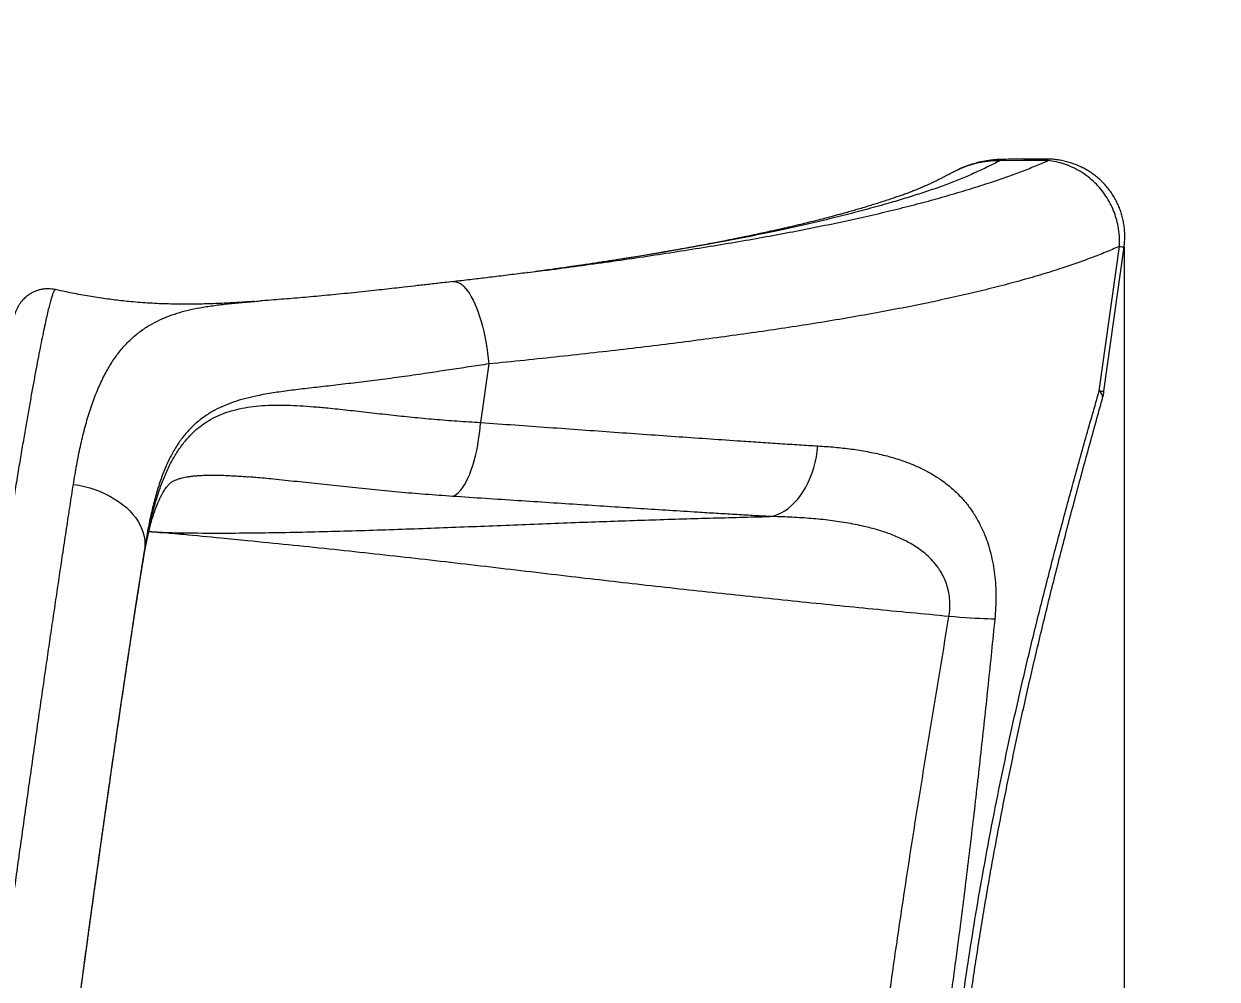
# Model space of a CAD drawing. Header units: millimetres. Extents: x -8092 to 6423, y -6886 to 5604.
# Drawn here: x 1589 to 2651, y -3013 to -2163 of the extents above; entities that cross this region are included whole.
import ezdxf

# ---------------------------------------------------------------- set-up
doc = ezdxf.new("R2010")
doc.units = ezdxf.units.MM
for name, color, linetype in [('DIKOM_ОБЪЕКТ', 7, 'Continuous'), ('DIKOM_РАЗМЕР_ЗОНА', 7, 'Continuous'), ('DIKOM_РАЗМЕР_ОБЪЕКТА', 7, 'Continuous')]:
    doc.layers.add(name, color=color, linetype=linetype)
doc.styles.add('style1', font='arial.ttf', dxfattribs={"width": 0.8})
doc.dimstyles.new('1-50', dxfattribs={"dimtxt": 300, "dimasz": 200, "dimexe": 100, "dimexo": 0, "dimgap": 100, "dimtad": 1, "dimtxsty": 'style1', "dimcen": 200, "dimclrd": 7, "dimclre": 7, "dimclrt": 7, "dimadec": 1, "dimazin": 2, "dimtfac": 1, "dimtmove": 0, "dimatfit": 2, "dimfxl": 0, "dimlwd": 25, "dimlwe": 18, "dimarcsym": 0})

# ---------------------------------------------------------------- blocks, each defined once
blk = doc.blocks.new('*D9')
at = {"layer": 'Defpoints', "color": 0, "transparency": 16777216}
for p in [(-8092.1, -86.3), (4664.8, -1471.8), (4664.8, -6785.9)]:
    blk.add_point(p, dxfattribs=at)
at = {"layer": 'DIKOM_РАЗМЕР_ЗОНА', "color": 7, "lineweight": 18, "transparency": 16777216}
for p, q in [((-8092.1, -86.3), (-8092.1, -6885.9)), ((4664.8, -1471.8), (4664.8, -6885.9))]:
    blk.add_line(p, q, dxfattribs=at)
at = {"layer": 'DIKOM_РАЗМЕР_ЗОНА', "color": 7, "lineweight": 25, "transparency": 16777216}
blk.add_line((-7892.1, -6785.9), (4464.8, -6785.9), dxfattribs=at)
at = {"layer": 'DIKOM_РАЗМЕР_ЗОНА', "color": 7, "transparency": 16777216}
for points in [[(-7892.1, -6752.6), (-7892.1, -6819.3), (-8092.1, -6785.9)], [(4464.8, -6752.6), (4464.8, -6819.3), (4664.8, -6785.9)]]:
    blk.add_solid(points, dxfattribs=at)
at = {"layer": 'DIKOM_РАЗМЕР_ЗОНА', "color": 7, "transparency": 16777216, "insert": (-2159.8, -6532.7), "char_height": 300, "attachment_point": 5, "style": 'style1'}
blk.add_mtext('12760', dxfattribs=at)
blk = doc.blocks.new('*D10')
at = {"layer": 'Defpoints', "color": 0, "transparency": 16777216}
for p in [(-65.2, 5603.5), (2870.7, -5504.9), (6323.4, -5504.9)]:
    blk.add_point(p, dxfattribs=at)
at = {"layer": 'DIKOM_РАЗМЕР_ЗОНА', "color": 7, "lineweight": 18, "transparency": 16777216}
for p, q in [((-65.2, 5603.5), (6423.4, 5603.5)), ((2870.7, -5504.9), (6423.4, -5504.9))]:
    blk.add_line(p, q, dxfattribs=at)
at = {"layer": 'DIKOM_РАЗМЕР_ЗОНА', "color": 7, "lineweight": 25, "transparency": 16777216}
blk.add_line((6323.4, 5403.5), (6323.4, -5304.9), dxfattribs=at)
at = {"layer": 'DIKOM_РАЗМЕР_ЗОНА', "color": 7, "transparency": 16777216}
for points in [[(6290.1, 5403.5), (6356.7, 5403.5), (6323.4, 5603.5)], [(6290.1, -5304.9), (6356.7, -5304.9), (6323.4, -5504.9)]]:
    blk.add_solid(points, dxfattribs=at)
at = {"layer": 'DIKOM_РАЗМЕР_ЗОНА', "color": 7, "transparency": 16777216, "insert": (6070.2, 308.8), "char_height": 300, "attachment_point": 5, "rotation": 90, "style": 'style1'}
blk.add_mtext('11100', dxfattribs=at)
blk = doc.blocks.new('*D11')
at = {"layer": 'Defpoints', "color": 0, "transparency": 16777216}
for p in [(-6092.1, -310.8), (2568.3, -2361.5), (2568.3, -4925.8)]:
    blk.add_point(p, dxfattribs=at)
at = {"layer": 'DIKOM_РАЗМЕР_ОБЪЕКТА', "color": 7, "lineweight": 18, "transparency": 16777216}
for p, q in [((-6092.1, -310.8), (-6092.1, -5025.8)), ((2568.3, -2361.5), (2568.3, -5025.8))]:
    blk.add_line(p, q, dxfattribs=at)
at = {"layer": 'DIKOM_РАЗМЕР_ОБЪЕКТА', "color": 7, "lineweight": 25, "transparency": 16777216}
blk.add_line((-5892.1, -4925.8), (2368.3, -4925.8), dxfattribs=at)
at = {"layer": 'DIKOM_РАЗМЕР_ОБЪЕКТА', "color": 7, "transparency": 16777216}
for points in [[(-5892.1, -4892.4), (-5892.1, -4959.1), (-6092.1, -4925.8)], [(2368.3, -4892.4), (2368.3, -4959.1), (2568.3, -4925.8)]]:
    blk.add_solid(points, dxfattribs=at)
at = {"layer": 'DIKOM_РАЗМЕР_ОБЪЕКТА', "color": 7, "transparency": 16777216, "insert": (-2605.9, -4672.6), "char_height": 300, "attachment_point": 5, "style": 'style1'}
blk.add_mtext('8660', dxfattribs=at)
blk = doc.blocks.new('*D12')
at = {"layer": 'Defpoints', "color": 0, "transparency": 16777216}
for p in [(529.6, 4103.5), (2292.6, -3779.7), (5226, -3779.7)]:
    blk.add_point(p, dxfattribs=at)
at = {"layer": 'DIKOM_РАЗМЕР_ОБЪЕКТА', "color": 7, "lineweight": 18, "transparency": 16777216}
for p, q in [((529.6, 4103.5), (5326, 4103.5)), ((2292.6, -3779.7), (5326, -3779.7))]:
    blk.add_line(p, q, dxfattribs=at)
at = {"layer": 'DIKOM_РАЗМЕР_ОБЪЕКТА', "color": 7, "lineweight": 25, "transparency": 16777216}
blk.add_line((5226, 3903.5), (5226, -3579.7), dxfattribs=at)
at = {"layer": 'DIKOM_РАЗМЕР_ОБЪЕКТА', "color": 7, "transparency": 16777216}
for points in [[(5192.7, 3903.5), (5259.4, 3903.5), (5226, 4103.5)], [(5192.7, -3579.7), (5259.4, -3579.7), (5226, -3779.7)]]:
    blk.add_solid(points, dxfattribs=at)
at = {"layer": 'DIKOM_РАЗМЕР_ОБЪЕКТА', "color": 7, "transparency": 16777216, "insert": (4972.8, 245.4), "char_height": 300, "attachment_point": 5, "rotation": 90, "style": 'style1'}
blk.add_mtext('7880', dxfattribs=at)

msp = doc.modelspace()

# ---------------------------------------------------------------- linework, layer by layer
at = {"layer": 'DIKOM_ОБЪЕКТ', "color": 7, "linetype": 'Continuous', "lineweight": 15}
for p, q in [((2420.674, -2292.73), (2417.527, -2294.287)), ((2457.755, -2284.865), (2457.796, -2284.863)), ((2417.921, -2294.163), (2417.559, -2294.351)), ((2546.218, -2489.447), (2564.078, -2361.064)), ((2550.413, -2489.924), (2568.274, -2361.54)), ((2037.779, -2384.332), (2053.612, -2382.284)), ((1617.466, -2399.591), (1617.459, -2399.588)), ((2003.079, -2465.596), (1995.827, -2517.729)), ((1791.078, -2566.318), (1789.088, -2566.154)), ((1696.951, -2629.547), (1695.049, -2643.217)), ((1694.874, -2644.507), (1695.049, -2643.217))]:
    msp.add_line(p, q, dxfattribs=at)
at = {"layer": 'DIKOM_ОБЪЕКТ', "color": 7, "linetype": 'Continuous', "lineweight": 15, "flags": 128}
for points in [[(2500.495, -2284.709), (2479.155, -2284.447), (2457.796, -2284.863), (2457.796, -2284.863)], [(1971.549, -2392.44), (1972.267, -2392.393), (1973.92, -2392.538), (1975.602, -2393.03), (1977.304, -2393.869), (1979.017, -2395.049), (1980.733, -2396.564), (1982.443, -2398.408), (1984.139, -2400.57), (1985.812, -2403.04), (1987.454, -2405.805), (1989.057, -2408.852), (1990.612, -2412.165), (1992.111, -2415.728), (1993.548, -2419.524), (1994.915, -2423.531), (1996.205, -2427.732), (1997.412, -2432.104), (1998.53, -2436.626), (1999.552, -2441.275), (2000.475, -2446.029), (2001.293, -2450.861), (2002.001, -2455.75), (2002.598, -2460.67), (2003.079, -2465.596)], [(2549.032, -2496.541), (2549.085, -2496.333), (2549.185, -2495.107), (2548.946, -2493.796), (2548.369, -2492.409), (2547.457, -2490.956), (2546.218, -2489.447)], [(1970.926, -2583.497), (1972.705, -2582.711), (1974.482, -2581.551), (1976.247, -2580.024), (1977.991, -2578.137), (1979.704, -2575.902), (1981.378, -2573.33), (1983.001, -2570.435), (1984.567, -2567.233), (1986.066, -2563.742), (1987.49, -2559.98), (1988.832, -2555.969), (1990.084, -2551.729), (1991.239, -2547.284), (1992.291, -2542.659), (1993.234, -2537.878), (1994.063, -2532.967), (1994.774, -2527.954), (1995.363, -2522.865), (1995.827, -2517.729)], [(2253.46, -2601.423), (2256.743, -2600.67), (2259.992, -2599.566), (2263.193, -2598.114), (2266.326, -2596.323), (2269.378, -2594.202), (2272.331, -2591.762), (2275.171, -2589.015), (2277.884, -2585.975), (2280.455, -2582.658), (2282.871, -2579.081), (2285.12, -2575.262), (2287.19, -2571.221), (2289.071, -2566.979), (2290.753, -2562.557), (2292.227, -2557.978), (2293.487, -2553.266), (2294.524, -2548.444), (2295.335, -2543.537), (2295.914, -2538.571)], [(1633.498, -2572.84), (1638.407, -2573.665), (1643.261, -2574.723), (1648.037, -2576.01), (1652.709, -2577.519), (1657.254, -2579.243), (1661.65, -2581.172), (1665.874, -2583.296), (1669.904, -2585.606), (1673.721, -2588.089), (1677.304, -2590.733), (1680.636, -2593.525), (1683.701, -2596.45), (1686.481, -2599.493), (1688.964, -2602.64), (1691.137, -2605.874), (1692.989, -2609.179), (1694.511, -2612.538), (1695.694, -2615.934), (1696.533, -2619.35), (1697.023, -2622.769), (1697.163, -2626.174), (1696.951, -2629.547)], [(2453.271, -2692.756), (2450.333, -2692.714), (2447.087, -2692.625), (2443.551, -2692.492), (2439.745, -2692.313), (2435.689, -2692.091), (2431.406, -2691.826), (2426.92, -2691.52), (2422.256, -2691.175), (2417.438, -2690.792), (2412.495, -2690.374)]]:
    msp.add_lwpolyline(points, dxfattribs=at)
at = {"layer": 'DIKOM_ОБЪЕКТ', "color": 7, "linetype": 'Continuous', "lineweight": 15}
for centre, radius, start, end in [((2455.773, -2366.714), 81.832, 88.642935, 117.552167), ((2503.271, -2284.582), 2.778, 153.580521, 182.602749), ((2574.031, -2292.111), 69.668, 261.786239, 265.259739), ((2554.963, -2431.163), 58.936, 261.466658, 265.572893), ((2500.89, -2483.034), 50, 344.344154, 352.080054)]:
    msp.add_arc(centre, radius, start, end, dxfattribs=at)
for points, knots in [([(2053.612, -2382.284), (2054.206, -2382.207), (2064.099, -2380.928), (2082.913, -2378.372), (2110.242, -2374.585), (2137.297, -2370.68), (2164.101, -2366.65), (2190.349, -2362.522), (2216.002, -2358.292), (2240.823, -2353.983), (2264.808, -2349.594), (2287.961, -2345.127), (2310.455, -2340.54), (2332.253, -2335.834), (2353.541, -2330.959), (2374.23, -2325.903), (2394.274, -2320.658), (2413.512, -2315.271), (2431.955, -2309.743), (2448.483, -2304.436), (2463.277, -2299.384), (2476.391, -2294.608), (2488.901, -2289.73), (2496.63, -2286.383), (2500.495, -2284.709)], [0, 0, 0, 0, 0.00308084, 0.05133736, 0.09955471, 0.149172, 0.19883281, 0.24850842, 0.29817022, 0.34778809, 0.39621083, 0.44467268, 0.49314844, 0.54161154, 0.59003506, 0.63983269, 0.68966887, 0.73952574, 0.78937655, 0.83918671, 0.8793219, 0.91945564, 0.95972806, 1, 1, 1, 1]), ([(2457.711, -2284.905), (2454.281, -2286.608), (2447.427, -2290.011), (2436.745, -2295.042), (2425.562, -2299.974), (2413.707, -2304.773), (2400.972, -2309.392), (2387.502, -2313.858), (2373.589, -2318.241), (2357.97, -2322.896), (2340.519, -2327.797), (2321.085, -2332.91), (2300.967, -2337.874), (2280.178, -2342.687), (2257.922, -2347.537), (2234.15, -2352.418), (2208.815, -2357.317), (2182.818, -2362.06), (2156.208, -2366.653), (2129.004, -2371.095), (2102.55, -2375.228), (2084.907, -2377.839), (2076.732, -2379.049)], [0, 0, 0, 0, 0.04245351, 0.08484058, 0.12714277, 0.16936851, 0.21156078, 0.25375055, 0.29591303, 0.33803533, 0.39091555, 0.44369864, 0.49636888, 0.54891698, 0.60135777, 0.65978499, 0.71810787, 0.77630886, 0.83436806, 0.89227862, 0.9500846, 1, 1, 1, 1]), ([(2457.741, -2283.664), (2457.707, -2283.665), (2455.865, -2283.721), (2452.246, -2284.026), (2446.946, -2284.66), (2441.787, -2285.577), (2436.783, -2286.743), (2431.768, -2288.2), (2426.843, -2289.985), (2423.307, -2291.419), (2421.531, -2292.305), (2421.303, -2292.419)], [0, 0, 0, 0, 0.00267526, 0.14660765, 0.28851502, 0.4271487, 0.56313463, 0.69696357, 0.84216888, 0.97969059, 1, 1, 1, 1]), ([(2457.755, -2284.865), (2457.749, -2284.875), (2457.742, -2284.889), (2457.717, -2284.902), (2457.711, -2284.905)], [0, 0, 0, 0, 0.778398325, 1, 1, 1, 1]), ([(2457.958, -2283.785), (2457.938, -2283.741), (2457.884, -2283.621), (2457.819, -2284.052), (2457.776, -2284.594), (2457.755, -2284.865)], [0, 0, 0, 0, 0.22474884, 0.61237011, 1, 1, 1, 1]), ([(2500.78, -2283.406), (2497.424, -2283.342), (2489.436, -2283.192), (2476.366, -2283.289), (2465.447, -2283.481), (2459.164, -2283.695), (2457.957, -2283.736)], [0, 0, 0, 0, 0.23509411, 0.55960482, 0.91541181, 1, 1, 1, 1]), ([(2564.078, -2361.064), (2564.164, -2358.043), (2564.337, -2352.001), (2563.231, -2343.6), (2561.412, -2336.021), (2559.073, -2329.284), (2556.02, -2322.623), (2552.196, -2316.147), (2547.616, -2309.96), (2542.317, -2304.173), (2536.299, -2298.925), (2529.629, -2294.317), (2522.618, -2290.558), (2515.368, -2287.716), (2507.999, -2285.671), (2502.994, -2285.029), (2500.495, -2284.709)], [0, 0, 0, 0, 0.082477112, 0.164950404, 0.228980574, 0.293179736, 0.357207836, 0.426417344, 0.495843282, 0.565053417, 0.638882747, 0.712971334, 0.786803763, 0.857793246, 0.929007944, 1, 1, 1, 1]), ([(2568.266, -2361.543), (2568.277, -2361.48), (2568.555, -2359.871), (2568.807, -2356.667), (2568.995, -2351.945), (2568.822, -2347.197), (2568.333, -2342.478), (2567.521, -2337.855), (2566.407, -2333.338), (2564.993, -2328.912), (2563.265, -2324.56), (2561.244, -2320.344), (2558.962, -2316.323), (2556.437, -2312.501), (2553.66, -2308.852), (2550.614, -2305.363), (2547.323, -2302.074), (2543.842, -2299.042), (2540.195, -2296.272), (2536.384, -2293.753), (2532.377, -2291.467), (2528.183, -2289.43), (2523.863, -2287.676), (2519.452, -2286.218), (2514.97, -2285.054), (2510.39, -2284.167), (2505.714, -2283.606), (2502.495, -2283.342), (2500.844, -2283.352), (2500.778, -2283.352)], [0, 0, 0, 0, 0.00165724, 0.04195189, 0.08237638, 0.12305775, 0.1638923, 0.20416623, 0.24355339, 0.28333496, 0.32344394, 0.36377984, 0.40333307, 0.44214667, 0.48139782, 0.52104697, 0.56104885, 0.60084298, 0.63956039, 0.67862567, 0.71811634, 0.75802702, 0.7983144, 0.83781608, 0.8772972, 0.91721489, 0.95755969, 0.9983093, 1, 1, 1, 1]), ([(2417.88, -2294.083), (2417.213, -2294.435), (2415.549, -2295.312), (2413.057, -2296.614), (2410.55, -2297.912), (2408.512, -2298.957), (2406.869, -2299.793), (2405.46, -2300.504), (2404.066, -2301.201), (2402.246, -2302.104), (2399.998, -2303.204), (2397.496, -2304.402), (2395.38, -2305.394), (2393.722, -2306.158), (2392.296, -2306.805), (2390.717, -2307.513), (2388.912, -2308.306), (2386.929, -2309.159), (2384.832, -2310.039), (2382.156, -2311.134), (2378.963, -2312.394), (2375.059, -2313.858), (2371.126, -2315.275), (2367.215, -2316.642), (2363.211, -2318.011), (2358.788, -2319.493), (2353.935, -2321.082), (2349.016, -2322.654), (2344.202, -2324.158), (2339.364, -2325.639), (2334.404, -2327.124), (2329.42, -2328.584), (2324.407, -2330.023), (2318.477, -2331.69), (2311.595, -2333.574), (2303.832, -2335.637), (2295.782, -2337.714), (2288.766, -2339.47), (2282.91, -2340.9), (2278.517, -2341.957), (2274.146, -2342.993), (2269.935, -2343.976), (2266.063, -2344.867), (2262.706, -2345.631), (2259.872, -2346.27), (2257.327, -2346.839), (2254.707, -2347.42), (2251.688, -2348.085), (2248.181, -2348.848), (2244.234, -2349.699), (2239.888, -2350.623), (2235.291, -2351.589), (2231.145, -2352.449), (2227.81, -2353.133), (2225.461, -2353.611), (2223.48, -2354.012), (2221.57, -2354.397), (2218.635, -2354.985), (2214.398, -2355.827), (2208.657, -2356.951), (2202.059, -2358.222), (2195.971, -2359.375), (2190.715, -2360.355), (2186.88, -2361.063), (2183.669, -2361.651), (2181.251, -2362.091), (2179.184, -2362.464), (2177.052, -2362.848), (2174.534, -2363.299), (2171.623, -2363.817), (2168.315, -2364.402), (2164.606, -2365.051), (2160.087, -2365.837), (2154.668, -2366.767), (2148.26, -2367.854), (2141.194, -2369.034), (2133.687, -2370.27), (2124.957, -2371.683), (2115.489, -2373.188), (2105.539, -2374.737), (2096.425, -2376.129), (2088.167, -2377.371), (2080.768, -2378.468), (2076.166, -2379.143), (2074.002, -2379.46)], [0, 0, 0, 0, 0.00911899, 0.02275424, 0.03414904, 0.04354492, 0.05094234, 0.05720676, 0.06400434, 0.07137875, 0.08413836, 0.09741965, 0.10845846, 0.11526096, 0.12197681, 0.12984563, 0.13887176, 0.14874066, 0.15884035, 0.16915848, 0.18676597, 0.20345237, 0.22014271, 0.23435129, 0.24820829, 0.26383853, 0.28153987, 0.29898359, 0.31431289, 0.32994568, 0.3469266, 0.36281667, 0.37784458, 0.39430967, 0.41802721, 0.44072388, 0.46373393, 0.48858545, 0.50099565, 0.51325221, 0.52535521, 0.53721811, 0.54781965, 0.55686246, 0.56434473, 0.57058477, 0.57718682, 0.58516661, 0.59446347, 0.60474792, 0.6159716, 0.62813668, 0.64008289, 0.64759493, 0.6534222, 0.6578251, 0.66250221, 0.66776099, 0.67978645, 0.69404002, 0.71018316, 0.72809788, 0.73818944, 0.74800222, 0.75555106, 0.76106322, 0.76518687, 0.7701614, 0.77601541, 0.78274881, 0.79036207, 0.79885418, 0.8082253, 0.82125208, 0.83566498, 0.85146392, 0.86859494, 0.88556186, 0.90924794, 0.93107652, 0.95105874, 0.9692025, 0.98551403, 1, 1, 1, 1]), ([(2564.078, -2361.064), (2560.063, -2362.792), (2552.034, -2366.248), (2539.071, -2371.298), (2525.44, -2376.244), (2510.286, -2381.345), (2493.502, -2386.565), (2474.953, -2391.881), (2455.505, -2397.038), (2435.19, -2402.042), (2413.825, -2406.946), (2391.391, -2411.749), (2367.882, -2416.448), (2343.542, -2421.004), (2318.415, -2425.416), (2292.778, -2429.65), (2266.673, -2433.711), (2240.146, -2437.611), (2212.977, -2441.397), (2185.21, -2445.075), (2156.602, -2448.686), (2127.151, -2452.243), (2096.871, -2455.746), (2066.07, -2459.147), (2034.838, -2462.448), (2013.662, -2464.547), (2003.079, -2465.596)], [0, 0, 0, 0, 0.036007015, 0.072014178, 0.108137206, 0.14426048, 0.186421687, 0.228617698, 0.270825533, 0.313021576, 0.355182716, 0.398567751, 0.441991043, 0.485427159, 0.528850516, 0.5722354, 0.614372273, 0.656544199, 0.698728063, 0.740900003, 0.78303669, 0.826403889, 0.869809461, 0.913227911, 0.956633188, 1, 1, 1, 1]), ([(2037.912, -2384.328), (2037.571, -2384.372), (2032.157, -2385.076), (2021.547, -2386.41), (2006.625, -2388.267), (1991.825, -2390.042), (1980.3, -2391.398), (1973.398, -2392.195), (1971.516, -2392.413)], [0, 0, 0, 0, 0.01573602, 0.24986494, 0.48392252, 0.69370449, 0.91651671, 1, 1, 1, 1]), ([(2076.784, -2379.05), (2076.76, -2379.052), (2076.717, -2379.055), (2076.185, -2379.132), (2074.7, -2379.346), (2073.139, -2379.571), (2071.328, -2379.829), (2069.342, -2380.111), (2066.743, -2380.476), (2063.782, -2380.889), (2060.586, -2381.329), (2057.47, -2381.754), (2054.324, -2382.179), (2051.209, -2382.595), (2048.418, -2382.963), (2046.136, -2383.263), (2044.757, -2383.442), (2044.155, -2383.52)], [0, 0, 0, 0, 0.04236855, 0.07661892, 0.12120572, 0.16801401, 0.21829819, 0.28194363, 0.34495972, 0.4482314, 0.54142791, 0.62193843, 0.71587982, 0.80986776, 0.88593238, 0.95022735, 1, 1, 1, 1]), ([(1617.482, -2399.501), (1617.382, -2399.474), (1616.277, -2399.173), (1614.107, -2398.902), (1611.04, -2398.71), (1608.027, -2398.858), (1605.111, -2399.283), (1602.319, -2399.97), (1599.681, -2400.889), (1597.223, -2402.003), (1594.97, -2403.271), (1592.937, -2404.648), (1591.133, -2406.087), (1589.553, -2407.546), (1588.183, -2408.992), (1587.002, -2410.404), (1585.982, -2411.769), (1585.096, -2413.089), (1584.319, -2414.372), (1583.627, -2415.634), (1582.999, -2416.894), (1582.415, -2418.183), (1581.852, -2419.547), (1581.281, -2421.07), (1580.649, -2422.925), (1579.9, -2425.368), (1579.105, -2428.255), (1578.291, -2431.475), (1577.501, -2434.793), (1576.694, -2438.353), (1575.857, -2442.207), (1575.007, -2446.259), (1574.136, -2450.537), (1573.236, -2455.073), (1572.306, -2459.868), (1571.345, -2464.926), (1570.351, -2470.252), (1569.322, -2475.854), (1568.263, -2481.714), (1567.171, -2487.839), (1566.047, -2494.222), (1564.888, -2500.881), (1563.696, -2507.805), (1562.474, -2514.976), (1561.227, -2522.368), (1559.954, -2529.979), (1558.653, -2537.827), (1557.321, -2545.925), (1555.959, -2554.273), (1554.57, -2562.844), (1553.155, -2571.641), (1551.713, -2580.666), (1550.246, -2589.906), (1548.758, -2599.34), (1547.248, -2608.965), (1545.716, -2618.786), (1544.161, -2628.812), (1542.587, -2639.018), (1540.997, -2649.373), (1539.396, -2659.862), (1537.777, -2670.513), (1536.142, -2681.33), (1534.489, -2692.316), (1532.823, -2703.435), (1531.145, -2714.689), (1529.453, -2726.081), (1527.75, -2737.607), (1526.039, -2749.23), (1524.322, -2760.943), (1522.601, -2772.737), (1520.872, -2784.632), (1519.138, -2796.611), (1517.402, -2808.654), (1515.666, -2820.745), (1513.932, -2832.863), (1512.201, -2845.016), (1510.47, -2857.216), (1508.736, -2869.488), (1506.999, -2881.824), (1505.263, -2894.206), (1503.53, -2906.618), (1501.801, -2919.044), (1500.08, -2931.466), (1498.368, -2943.866), (1496.669, -2956.226), (1494.984, -2968.53), (1493.317, -2980.763), (1491.667, -2992.911), (1490.035, -3004.984), (1488.415, -3017.016), (1486.805, -3029.028), (1485.205, -3041.012), (1483.621, -3052.933), (1482.057, -3064.754), (1480.519, -3076.441), (1479.006, -3087.983), (1477.516, -3099.412), (1476.046, -3110.735), (1474.599, -3121.949), (1473.176, -3133.026), (1471.779, -3143.969), (1470.406, -3154.778), (1469.059, -3165.44), (1467.743, -3175.931), (1466.455, -3186.254), (1465.195, -3196.422), (1463.962, -3206.435), (1462.762, -3216.257), (1461.597, -3225.855), (1460.471, -3235.21), (1459.378, -3244.361), (1458.319, -3253.315), (1457.291, -3262.073), (1456.301, -3270.604), (1455.346, -3278.91), (1454.427, -3286.993), (1453.544, -3294.855), (1452.701, -3302.461), (1451.897, -3309.814), (1451.132, -3316.915), (1450.405, -3323.785), (1449.716, -3330.401), (1449.07, -3336.742), (1448.468, -3342.785), (1447.907, -3348.563), (1447.386, -3354.084), (1446.905, -3359.358), (1446.466, -3364.357), (1446.07, -3369.087), (1445.715, -3373.553), (1445.403, -3377.763), (1445.134, -3381.715), (1444.91, -3385.419), (1444.73, -3388.903), (1444.596, -3392.217), (1444.514, -3395.449), (1444.504, -3398.416), (1444.574, -3400.989), (1444.703, -3403.057), (1444.87, -3404.758), (1445.072, -3406.267), (1445.327, -3407.744), (1445.645, -3409.223), (1446.041, -3410.734), (1446.532, -3412.3), (1447.141, -3413.938), (1447.895, -3415.661), (1448.824, -3417.468), (1449.957, -3419.345), (1451.318, -3421.264), (1452.923, -3423.185), (1454.775, -3425.055), (1456.865, -3426.821), (1459.169, -3428.432), (1461.659, -3429.846), (1464.391, -3431.068), (1467.331, -3432.053), (1470.424, -3432.69), (1472.512, -3433.012), (1473.549, -3433.012), (1473.555, -3433.012)], [0, 0, 0, 0, 0.00020677, 0.00228595, 0.00432574, 0.00632927, 0.00829932, 0.01023756, 0.01214471, 0.01402011, 0.01586206, 0.01766914, 0.01944345, 0.02119424, 0.02294051, 0.02470671, 0.0265243, 0.0284371, 0.03049744, 0.03276844, 0.03532928, 0.03828483, 0.04178464, 0.0460632, 0.05154522, 0.05921154, 0.06961414, 0.07856345, 0.08697952, 0.09589443, 0.10441288, 0.11267036, 0.1208347, 0.12892755, 0.13695331, 0.1449344, 0.15288854, 0.16083054, 0.16877369, 0.17664698, 0.18452379, 0.19242425, 0.20033178, 0.20822438, 0.21608219, 0.22388747, 0.23167429, 0.23952623, 0.247365, 0.25519848, 0.26303433, 0.27087798, 0.27873705, 0.28658395, 0.29439114, 0.30222874, 0.31008199, 0.3179349, 0.32576786, 0.33356571, 0.34133963, 0.34917744, 0.35700186, 0.36482033, 0.37264089, 0.3804685, 0.38831071, 0.3961612, 0.40396016, 0.4117713, 0.41959206, 0.42741547, 0.43523171, 0.44303324, 0.45082355, 0.45857582, 0.46634778, 0.47414797, 0.48197142, 0.48981247, 0.49766578, 0.50552562, 0.51338609, 0.52123984, 0.52908158, 0.53690574, 0.54470715, 0.5524808, 0.5602278, 0.56798639, 0.57579512, 0.58363305, 0.59148422, 0.59932964, 0.60714994, 0.61492913, 0.62269567, 0.63051201, 0.63831927, 0.64612478, 0.65393499, 0.66175625, 0.66959699, 0.67742266, 0.68522824, 0.69307512, 0.70094317, 0.70881066, 0.716652, 0.7244474, 0.73221554, 0.74005689, 0.74788814, 0.75571702, 0.76355039, 0.77139432, 0.77925668, 0.78714455, 0.79495929, 0.80281993, 0.8107088, 0.8186081, 0.82649693, 0.83435646, 0.84215273, 0.85007784, 0.85800741, 0.86595102, 0.87392227, 0.88193689, 0.89001404, 0.89817552, 0.90636658, 0.91473249, 0.92334414, 0.93236275, 0.94221652, 0.95034495, 0.95612404, 0.96017136, 0.96356225, 0.96643337, 0.96892454, 0.97114113, 0.9731649, 0.97506134, 0.97688468, 0.9786787, 0.98047152, 0.98228309, 0.98412654, 0.98600268, 0.98790522, 0.98982565, 0.99175678, 0.99369383, 0.9958293, 0.9979293, 0.9999885, 1, 1, 1, 1]), ([(1971.535, -2392.302), (1968.838, -2392.614), (1962.109, -2393.395), (1951.467, -2394.615), (1939.607, -2395.968), (1928.805, -2397.193), (1918.972, -2398.306), (1910.059, -2399.312), (1900.507, -2400.362), (1890.406, -2401.446), (1879.872, -2402.541), (1869.542, -2403.581), (1859.416, -2404.565), (1849.494, -2405.492), (1839.777, -2406.363), (1830.264, -2407.176), (1820.945, -2407.934), (1811.305, -2408.676), (1804.25, -2409.204), (1800.336, -2409.506), (1799.842, -2409.544)], [0, 0, 0, 0, 0.042491591, 0.10605793, 0.169624175, 0.233117696, 0.28160291, 0.330836129, 0.381156159, 0.44195062, 0.50245483, 0.562700776, 0.622722597, 0.682554167, 0.742228016, 0.801777231, 0.861232903, 0.921069775, 0.990045976, 1, 1, 1, 1]), ([(1617.459, -2399.588), (1617.395, -2399.546), (1617.153, -2399.387), (1616.592, -2400.029), (1615.775, -2401.56), (1614.813, -2404.111), (1613.726, -2407.584), (1612.523, -2411.951), (1611.21, -2417.177), (1609.791, -2423.218), (1608.259, -2430.11), (1606.602, -2437.915), (1604.816, -2446.658), (1602.904, -2456.349), (1600.886, -2466.881), (1598.787, -2478.128), (1596.613, -2490.048), (1594.372, -2502.596), (1592.045, -2515.856), (1589.615, -2529.94), (1587.082, -2544.854), (1584.447, -2560.594), (1581.741, -2576.982), (1578.996, -2593.818), (1576.218, -2611.06), (1573.413, -2628.658), (1570.56, -2646.751), (1567.635, -2665.482), (1564.644, -2684.843), (1561.588, -2704.816), (1558.503, -2725.173), (1555.424, -2745.68), (1552.357, -2766.295), (1549.306, -2786.978), (1546.249, -2807.884), (1543.163, -2829.175), (1540.053, -2850.827), (1536.923, -2872.812), (1533.81, -2894.876), (1530.594, -2917.887), (1527.283, -2941.809), (1523.891, -2966.586), (1520.526, -2991.425), (1517.198, -3016.264), (1513.916, -3041.037), (1510.873, -3064.266), (1508.064, -3085.95), (1505.478, -3106.117), (1502.961, -3125.957), (1500.494, -3145.618), (1498.085, -3165.055), (1495.738, -3184.228), (1493.483, -3202.911), (1491.344, -3220.884), (1489.322, -3238.132), (1487.417, -3254.657), (1485.61, -3270.6), (1483.89, -3286.077), (1482.262, -3301.039), (1480.735, -3315.446), (1479.324, -3329.127), (1478.046, -3341.936), (1476.899, -3353.872), (1475.881, -3364.947), (1474.983, -3375.245), (1474.2, -3384.84), (1473.538, -3393.681), (1473, -3401.732), (1472.593, -3408.896), (1472.319, -3415.095), (1472.174, -3420.346), (1472.156, -3424.676), (1472.264, -3428.121), (1472.498, -3430.722), (1472.878, -3432.337), (1473.236, -3433.059), (1473.503, -3432.943), (1473.556, -3432.92)], [0, 0, 0, 0, 0.00477586, 0.01798216, 0.03156734, 0.04516508, 0.05876288, 0.07234811, 0.08557467, 0.09881267, 0.11205062, 0.12527708, 0.1388891, 0.15251367, 0.16613821, 0.17975026, 0.19297786, 0.206217, 0.21945614, 0.23268378, 0.24629611, 0.25992096, 0.27354572, 0.28715806, 0.30036861, 0.31359045, 0.32681234, 0.34002286, 0.35361609, 0.36722157, 0.38082716, 0.39442035, 0.40763207, 0.42085517, 0.4340782, 0.44728991, 0.46088528, 0.474493, 0.48810076, 0.50169611, 0.51697892, 0.53227048, 0.54755327, 0.56316602, 0.57878824, 0.59440103, 0.60763008, 0.62087038, 0.63411078, 0.64733973, 0.6609532, 0.67457909, 0.68820494, 0.70181841, 0.71502462, 0.72824226, 0.74145999, 0.75466622, 0.76825474, 0.78185578, 0.79545671, 0.80904527, 0.82227316, 0.83551264, 0.84875197, 0.86197991, 0.87559402, 0.88922068, 0.90284735, 0.91646151, 0.9296849, 0.9429198, 0.95615455, 0.96937782, 0.9829873, 0.9966093, 1, 1, 1, 1]), ([(1794.197, -2410.006), (1789.641, -2410.322), (1780.177, -2410.98), (1765.536, -2411.756), (1750.162, -2412.322), (1734.313, -2412.56), (1718.077, -2412.36), (1701.49, -2411.648), (1685.688, -2410.445), (1670.676, -2408.825), (1656.42, -2406.879), (1641.726, -2404.432), (1628.681, -2401.945), (1620.583, -2400.132), (1617.499, -2399.442)], [0, 0, 0, 0, 0.07918827, 0.16449693, 0.25270053, 0.34292334, 0.43438488, 0.52712748, 0.62163067, 0.69901947, 0.77857742, 0.86098455, 0.9470508, 1, 1, 1, 1]), ([(1633.498, -2572.84), (1634.453, -2566.994), (1636.364, -2555.298), (1639.692, -2538.865), (1643.444, -2523.172), (1647.714, -2508.383), (1652.539, -2494.541), (1657.85, -2481.987), (1663.653, -2470.711), (1669.943, -2460.657), (1676.885, -2451.591), (1684.525, -2443.552), (1692.903, -2436.525), (1701.493, -2430.86), (1710.178, -2426.337), (1718.857, -2422.724), (1728.106, -2419.685), (1738.043, -2417.138), (1748.749, -2415.042), (1760.28, -2413.316), (1772.575, -2411.888), (1785.654, -2410.662), (1795.086, -2409.922), (1799.842, -2409.55)], [0, 0, 0, 0, 0.05063737, 0.10130669, 0.15194179, 0.20386684, 0.25582995, 0.30775362, 0.35753178, 0.40734487, 0.45712446, 0.50814482, 0.55920099, 0.61022478, 0.6527829, 0.69537653, 0.73797014, 0.78052887, 0.82425916, 0.86803312, 0.91180214, 0.95552578, 1, 1, 1, 1]), ([(2003.079, -2465.596), (1997.162, -2466.507), (1985.324, -2468.329), (1967.917, -2470.908), (1949.634, -2473.682), (1930.602, -2476.489), (1910.949, -2479.13), (1891.897, -2481.539), (1873.53, -2483.74), (1855.936, -2485.784), (1839.358, -2487.672), (1823.814, -2489.539), (1809.272, -2491.654), (1796.643, -2493.991), (1785.742, -2496.59), (1776.364, -2499.395), (1767.534, -2502.72), (1758.981, -2506.764), (1750.794, -2511.732), (1743.025, -2517.758), (1735.904, -2524.684), (1729.428, -2532.515), (1723.587, -2541.248), (1718.306, -2551.028), (1713.574, -2561.911), (1709.336, -2573.853), (1705.599, -2586.654), (1702.319, -2600.245), (1699.421, -2614.489), (1697.773, -2624.533), (1696.951, -2629.547)], [0, 0, 0, 0, 0.03386678, 0.06774857, 0.10161597, 0.14251543, 0.1835318, 0.22460908, 0.26568744, 0.30670664, 0.34760795, 0.38720986, 0.42683723, 0.46643615, 0.49693018, 0.52745609, 0.55797608, 0.58846214, 0.62201739, 0.65569496, 0.68943074, 0.72316113, 0.75682609, 0.79037286, 0.82520584, 0.86013972, 0.89514169, 0.93016197, 0.96513859, 1, 1, 1, 1]), ([(2392.544, -3594.089), (2392.501, -3582.176), (2392.416, -3558.349), (2392.503, -3522.336), (2392.792, -3486.092), (2393.331, -3449.608), (2394.151, -3412.902), (2395.282, -3375.991), (2396.76, -3338.891), (2398.609, -3301.617), (2400.85, -3264.24), (2403.507, -3226.781), (2406.603, -3189.26), (2410.149, -3151.695), (2414.151, -3114.118), (2418.677, -3076.071), (2423.76, -3037.576), (2429.412, -2998.658), (2435.562, -2959.83), (2442.513, -2919.292), (2450.347, -2877.086), (2459.113, -2833.263), (2468.43, -2789.673), (2478.252, -2746.361), (2488.603, -2703.086), (2499.453, -2659.868), (2510.741, -2616.713), (2522.341, -2573.908), (2534.174, -2531.442), (2542.204, -2503.443), (2546.218, -2489.447)], [0, 0, 0, 0, 0.032972768, 0.0659486, 0.098920961, 0.132019953, 0.165122768, 0.198221558, 0.231441177, 0.26467006, 0.297898095, 0.331116903, 0.364341866, 0.397576617, 0.430811227, 0.464035663, 0.498545403, 0.533066877, 0.567588538, 0.602098329, 0.641501234, 0.680927385, 0.720362934, 0.759792208, 0.799197491, 0.839343411, 0.879508143, 0.919681713, 0.959850652, 1, 1, 1, 1]), ([(1695.049, -2643.217), (1695.836, -2638.344), (1697.411, -2628.596), (1700.117, -2614.666), (1703.155, -2601.196), (1706.606, -2588.31), (1710.523, -2576.067), (1714.943, -2564.59), (1719.923, -2553.959), (1725.508, -2544.226), (1731.263, -2536.108), (1737.069, -2529.423), (1742.789, -2523.951), (1748.927, -2519.119), (1755.784, -2514.752), (1763.444, -2510.96), (1771.966, -2507.803), (1781.105, -2505.378), (1790.876, -2503.668), (1801.271, -2502.619), (1812.116, -2502.178), (1823.387, -2502.258), (1835.058, -2502.769), (1847.187, -2503.636), (1861.316, -2504.927), (1877.652, -2506.665), (1896.387, -2508.795), (1915.503, -2510.949), (1934.908, -2512.982), (1954.601, -2514.822), (1974.878, -2516.451), (1988.844, -2517.303), (1995.827, -2517.729)], [0, 0, 0, 0, 0.03306584, 0.06614937, 0.09921169, 0.13306081, 0.16693359, 0.20077789, 0.23493116, 0.26911578, 0.30326505, 0.32987738, 0.35652518, 0.38317218, 0.4097834, 0.44003633, 0.47031497, 0.50057116, 0.5316579, 0.56276794, 0.59385921, 0.62431613, 0.65480289, 0.68529354, 0.71575568, 0.75755198, 0.79938092, 0.84117761, 0.88065234, 0.92012689, 0.96006368, 1, 1, 1, 1]), ([(2397.209, -3587.808), (2397.228, -3581.845), (2397.275, -3567.808), (2397.425, -3545.667), (2397.655, -3521.437), (2397.977, -3497.481), (2398.394, -3473.753), (2398.909, -3450.26), (2399.532, -3426.787), (2400.265, -3403.358), (2401.114, -3379.996), (2402.081, -3356.723), (2403.17, -3333.56), (2404.385, -3310.527), (2405.726, -3287.641), (2407.198, -3264.92), (2408.801, -3242.378), (2410.536, -3220.032), (2412.408, -3197.883), (2414.425, -3175.813), (2416.59, -3153.745), (2418.913, -3131.631), (2421.387, -3109.537), (2424.012, -3087.488), (2426.788, -3065.479), (2429.716, -3043.508), (2432.794, -3021.595), (2436.027, -2999.724), (2439.414, -2977.861), (2442.962, -2955.962), (2446.669, -2934.033), (2450.53, -2912.105), (2454.537, -2890.215), (2458.684, -2868.39), (2462.981, -2846.579), (2467.432, -2824.739), (2472.043, -2802.824), (2476.809, -2780.851), (2481.726, -2758.816), (2486.791, -2736.715), (2492.003, -2714.543), (2497.358, -2692.296), (2502.854, -2669.97), (2508.487, -2647.56), (2514.254, -2625.062), (2520.15, -2602.474), (2526.172, -2579.791), (2532.316, -2557.005), (2538.579, -2534.123), (2544.162, -2513.941), (2547.669, -2501.431), (2549.039, -2496.543)], [0, 0, 0, 0, 0.01668986, 0.03928129, 0.06166474, 0.08396474, 0.10556355, 0.12710006, 0.14855699, 0.16991687, 0.19116294, 0.21228001, 0.23325373, 0.25407123, 0.27472062, 0.29519106, 0.3154735, 0.33555954, 0.35544165, 0.37514278, 0.39497827, 0.41483319, 0.43464707, 0.45442618, 0.47417706, 0.49390595, 0.51362149, 0.53326583, 0.55294702, 0.57271323, 0.59253997, 0.61240132, 0.63227183, 0.65211789, 0.67193388, 0.69190939, 0.71198783, 0.73217704, 0.75248478, 0.77291909, 0.79348736, 0.81419703, 0.83505564, 0.8560707, 0.877249, 0.89859753, 0.92012307, 0.94183201, 0.96374134, 0.98583331, 1, 1, 1, 1]), ([(1995.827, -2517.729), (2005.983, -2518.467), (2026.303, -2519.944), (2056.269, -2522.098), (2085.81, -2524.211), (2115.043, -2526.294), (2143.933, -2528.351), (2172.436, -2530.37), (2200.328, -2532.322), (2224.467, -2533.982), (2245.065, -2535.367), (2262.333, -2536.497), (2279.323, -2537.575), (2290.384, -2538.239), (2295.914, -2538.571)], [0, 0, 0, 0, 0.09283985, 0.18573575, 0.27863074, 0.37147085, 0.46614865, 0.56088514, 0.65562217, 0.75029991, 0.81265723, 0.87501469, 0.93750758, 1, 1, 1, 1]), ([(2295.914, -2538.571), (2300.959, -2538.913), (2311.058, -2539.599), (2325.766, -2541.275), (2340.118, -2543.545), (2354.029, -2546.54), (2367.451, -2550.344), (2379.356, -2554.693), (2389.837, -2559.447), (2398.998, -2564.47), (2407.729, -2570.255), (2415.959, -2576.87), (2423.259, -2584.02), (2429.655, -2591.635), (2435.205, -2599.616), (2440.19, -2608.39), (2444.219, -2617.271), (2447.378, -2626.086), (2449.808, -2634.639), (2451.752, -2643.642), (2453.166, -2652.993), (2454.021, -2662.654), (2454.326, -2672.541), (2454.139, -2682.608), (2453.56, -2689.379), (2453.271, -2692.756)], [0, 0, 0, 0, 0.06029739, 0.12073158, 0.18119623, 0.2416113, 0.30193215, 0.36215309, 0.40869325, 0.4553669, 0.50204011, 0.54862596, 0.59509276, 0.63483312, 0.67469521, 0.71451399, 0.75419457, 0.78515114, 0.81621519, 0.84725749, 0.87818421, 0.90857259, 0.93909806, 0.96961905, 1, 1, 1, 1]), ([(1694.88, -2644.502), (1694.931, -2644.164), (1695.332, -2641.54), (1696.126, -2636.876), (1697.259, -2630.573), (1698.431, -2624.637), (1699.631, -2619.049), (1700.859, -2613.812), (1702.111, -2608.918), (1703.383, -2604.361), (1704.673, -2600.134), (1705.974, -2596.227), (1707.281, -2592.637), (1708.533, -2589.491), (1709.713, -2586.761), (1710.878, -2584.278), (1712.077, -2581.937), (1713.282, -2579.794), (1714.445, -2577.914), (1715.561, -2576.282), (1716.624, -2574.878), (1717.637, -2573.679), (1718.611, -2572.654), (1719.57, -2571.767), (1720.551, -2570.989), (1721.448, -2570.386), (1722.614, -2569.722), (1723.984, -2569.062), (1725.492, -2568.451), (1727.019, -2567.927), (1728.573, -2567.462), (1730.455, -2566.976), (1732.702, -2566.485), (1735.353, -2566.011), (1738.276, -2565.592), (1741.485, -2565.236), (1744.998, -2564.948), (1748.79, -2564.738), (1752.89, -2564.609), (1757.283, -2564.566), (1762.032, -2564.612), (1767.14, -2564.752), (1772.607, -2564.989), (1778.443, -2565.327), (1783.945, -2565.708), (1787.59, -2566.01), (1789.089, -2566.135)], [0, 0, 0, 0, 0.00368463, 0.02862718, 0.05321096, 0.07733182, 0.10101499, 0.12429139, 0.14719587, 0.16976965, 0.19206057, 0.21412323, 0.23602157, 0.25783091, 0.27653088, 0.29595438, 0.31757964, 0.33932604, 0.36133205, 0.38376861, 0.40686781, 0.43095973, 0.4565496, 0.48449128, 0.51646583, 0.54967345, 0.57786325, 0.60495165, 0.63359825, 0.65281772, 0.67132575, 0.69023798, 0.71234927, 0.73402619, 0.75548285, 0.7769062, 0.7983902, 0.82034964, 0.84187428, 0.86392133, 0.88651135, 0.90966678, 0.9334006, 0.95771807, 0.98261428, 1, 1, 1, 1]), ([(1970.926, -2583.497), (1962.792, -2582.924), (1946.523, -2581.776), (1922.59, -2579.747), (1899.04, -2577.521), (1876.091, -2575.159), (1853.821, -2572.739), (1832.255, -2570.364), (1813.001, -2568.348), (1799.313, -2566.983), (1792.685, -2566.448), (1791.078, -2566.318)], [0, 0, 0, 0, 0.12529585, 0.25059348, 0.37681347, 0.50303325, 0.62695726, 0.75093642, 0.87484956, 0.96965179, 1, 1, 1, 1]), ([(1535.865, -3274.645), (1536.512, -3269.379), (1537.806, -3258.841), (1539.873, -3242.288), (1542.025, -3225.23), (1544.289, -3207.473), (1546.662, -3189.037), (1549.144, -3169.933), (1551.704, -3150.379), (1554.313, -3130.603), (1556.963, -3110.648), (1559.648, -3090.555), (1562.387, -3070.174), (1565.201, -3049.344), (1568.088, -3028.088), (1571.044, -3006.43), (1574.034, -2984.62), (1577.026, -2962.902), (1580.013, -2941.311), (1582.99, -2919.882), (1585.98, -2898.457), (1589.004, -2876.873), (1592.06, -2855.162), (1595.142, -2833.361), (1598.214, -2811.723), (1601.242, -2790.504), (1604.221, -2769.729), (1607.149, -2749.418), (1610.049, -2729.406), (1612.944, -2709.541), (1615.83, -2689.869), (1618.7, -2670.429), (1621.523, -2651.449), (1624.447, -2631.947), (1627.454, -2612.08), (1630.534, -2591.933), (1632.51, -2579.203), (1633.498, -2572.84)], [0, 0, 0, 0, 0.0277157, 0.05545543, 0.08319523, 0.11091098, 0.13943187, 0.16797907, 0.19652622, 0.22504723, 0.25275892, 0.28049474, 0.30823029, 0.33594218, 0.36445717, 0.39299795, 0.42153894, 0.45005353, 0.47779073, 0.50555211, 0.53331338, 0.56105084, 0.58959533, 0.61816611, 0.6467369, 0.67528142, 0.70298999, 0.73072246, 0.7584546, 0.78616325, 0.81467497, 0.84321318, 0.87175119, 0.90026295, 0.93350186, 0.9667612, 1, 1, 1, 1]), ([(2253.46, -2601.423), (2248.252, -2601.142), (2237.838, -2600.58), (2221.812, -2599.656), (2205.495, -2598.684), (2186.22, -2597.499), (2163.822, -2596.092), (2138.115, -2594.447), (2111.846, -2592.747), (2084.872, -2590.992), (2057.21, -2589.193), (2028.879, -2587.341), (2000.143, -2585.45), (1980.663, -2584.148), (1970.926, -2583.497)], [0, 0, 0, 0, 0.06259817, 0.12519573, 0.18793542, 0.25067442, 0.34336972, 0.43612309, 0.52887742, 0.62157379, 0.71614961, 0.81078418, 0.90542095, 1, 1, 1, 1]), ([(1710.429, -2615.538), (1710.676, -2615.544), (1711.865, -2615.574), (1715.488, -2615.661), (1722.066, -2615.801), (1739.354, -2616.089), (1764.473, -2616.223), (1806.117, -2615.893), (1855.801, -2614.899), (1914.833, -2613.102), (1973.739, -2610.906), (2032.517, -2608.55), (2089.72, -2606.341), (2145.363, -2604.433), (2199.464, -2602.758), (2235.461, -2601.868), (2253.46, -2601.423)], [0, 0, 0, 0, 0.0013559, 0.00650963, 0.01984788, 0.03739192, 0.10122713, 0.15751124, 0.26582288, 0.37415503, 0.48250634, 0.59085966, 0.69918982, 0.79945817, 0.8997301, 1, 1, 1, 1]), ([(2412.495, -2690.374), (2412.737, -2688.609), (2413.223, -2685.072), (2413.4, -2679.772), (2413.124, -2673.695), (2412.075, -2667.147), (2410.067, -2660.379), (2407.413, -2654.259), (2404.813, -2649.754), (2401.687, -2645.196), (2397.968, -2640.645), (2392.693, -2635.499), (2387.01, -2630.964), (2379.757, -2626.136), (2370.772, -2621.307), (2359.933, -2616.782), (2348.682, -2613.114), (2335.753, -2609.788), (2321.091, -2606.885), (2304.635, -2604.555), (2287.841, -2602.95), (2270.791, -2601.912), (2259.234, -2601.586), (2253.46, -2601.423)], [0, 0, 0, 0, 0.02155483, 0.04317728, 0.06473021, 0.0970241, 0.12743603, 0.1580023, 0.18848412, 0.20115591, 0.23809905, 0.27518656, 0.3123506, 0.3493976, 0.40964134, 0.47003268, 0.5305124, 0.59087639, 0.67259095, 0.75439746, 0.83628991, 0.91819885, 1, 1, 1, 1]), ([(1710.429, -2615.538), (1710.34, -2615.534), (1707.058, -2615.403), (1703.774, -2615.238), (1700.58, -2615.078)], [0, 0, 0, 0, 0.02720463, 1, 1, 1, 1]), ([(1700.661, -2614.73), (1703.841, -2614.996), (1707.098, -2615.268), (1710.351, -2615.531), (1710.429, -2615.538)], [0, 0, 0, 0, 0.9761316, 1, 1, 1, 1]), ([(2412.495, -2690.374), (2389.921, -2688.239), (2344.772, -2683.969), (2277.356, -2677.174), (2210.154, -2670.099), (2143.18, -2662.728), (2074.716, -2654.849), (2004.77, -2646.548), (1945.061, -2639.596), (1897.167, -2634.273), (1861.115, -2630.412), (1824.883, -2626.667), (1792.69, -2623.459), (1761.618, -2620.445), (1739.157, -2618.292), (1722.27, -2616.674), (1715.59, -2616.034), (1712.098, -2615.698), (1710.89, -2615.582), (1710.496, -2615.544), (1710.429, -2615.538)], [0, 0, 0, 0, 0.09573947, 0.19148675, 0.28723922, 0.38299098, 0.47873396, 0.58179916, 0.68486407, 0.73642062, 0.78798298, 0.83953736, 0.89108313, 0.92454394, 0.9705511, 0.98520171, 0.99497889, 0.99836047, 0.99972203, 1, 1, 1, 1]), ([(1696.951, -2629.547), (1696.077, -2635.05), (1694.329, -2646.061), (1691.603, -2663.487), (1688.707, -2682.197), (1685.627, -2702.306), (1682.37, -2723.812), (1679.302, -2744.274), (1676.447, -2763.48), (1673.821, -2781.276), (1671.174, -2799.347), (1668.247, -2819.469), (1665.039, -2841.696), (1661.556, -2866.037), (1658.339, -2888.716), (1655.397, -2909.623), (1652.729, -2928.701), (1650.078, -2947.787), (1647.192, -2968.71), (1644.084, -2991.419), (1640.775, -3015.811), (1637.778, -3038.112), (1635.085, -3058.325), (1632.681, -3076.499), (1630.331, -3094.412), (1627.813, -3113.76), (1625.154, -3134.394), (1622.389, -3156.109), (1619.947, -3175.538), (1617.803, -3192.801), (1615.933, -3208.034), (1614.14, -3222.805), (1613.02, -3232.197), (1612.46, -3236.891)], [0, 0, 0, 0, 0.03323737, 0.06649552, 0.09973333, 0.13668395, 0.17366339, 0.21061431, 0.239128, 0.26766783, 0.29620735, 0.32472141, 0.36170855, 0.39872455, 0.4357117, 0.46425568, 0.49282594, 0.5213962, 0.54994029, 0.5868975, 0.62388303, 0.66084051, 0.68935849, 0.71790276, 0.74644689, 0.7749649, 0.81192299, 0.84890932, 0.88586729, 0.91438734, 0.94293376, 0.97147981, 1, 1, 1, 1]), ([(1614.435, -3222.691), (1615.188, -3216.459), (1616.693, -3203.989), (1619.13, -3184.215), (1621.493, -3165.292), (1623.758, -3147.378), (1625.89, -3130.676), (1628.088, -3113.611), (1630.569, -3094.506), (1633.355, -3073.27), (1636.457, -3049.854), (1639.396, -3027.886), (1642.145, -3007.512), (1644.685, -2988.823), (1647.256, -2970.03), (1650.11, -2949.313), (1653.252, -2926.682), (1656.68, -2902.203), (1659.863, -2879.67), (1662.788, -2859.12), (1665.45, -2840.543), (1668.106, -2822.133), (1671.011, -2802.136), (1674.155, -2780.667), (1677.521, -2757.895), (1680.587, -2737.349), (1683.357, -2718.952), (1685.84, -2702.591), (1688.281, -2686.647), (1690.63, -2671.433), (1692.892, -2656.906), (1694.33, -2647.78), (1695.049, -2643.217)], [0, 0, 0, 0, 0.03872301, 0.07747565, 0.11619847, 0.14608047, 0.17599012, 0.20589932, 0.23578122, 0.27450499, 0.31325839, 0.35198168, 0.38186367, 0.41177287, 0.44168205, 0.4715639, 0.51030338, 0.54907232, 0.5878118, 0.6177065, 0.64762862, 0.67755092, 0.70744544, 0.74618084, 0.78494605, 0.82368149, 0.85357336, 0.88349286, 0.91341198, 0.94330382, 0.97165206, 1, 1, 1, 1]), ([(1614.623, -3221.371), (1614.922, -3218.885), (1615.575, -3213.462), (1616.621, -3204.852), (1617.754, -3195.596), (1618.92, -3186.141), (1620.116, -3176.512), (1621.339, -3166.728), (1622.588, -3156.804), (1623.862, -3146.74), (1625.164, -3136.522), (1626.496, -3126.13), (1627.858, -3115.558), (1629.249, -3104.819), (1630.666, -3093.937), (1632.105, -3082.94), (1633.563, -3071.856), (1635.036, -3060.712), (1636.522, -3049.529), (1638.023, -3038.282), (1639.543, -3026.94), (1641.086, -3015.485), (1642.647, -3003.944), (1644.223, -2992.342), (1645.813, -2980.691), (1647.415, -2969.005), (1649.026, -2957.297), (1650.645, -2945.58), (1652.27, -2933.872), (1653.903, -2922.155), (1655.542, -2910.447), (1657.185, -2898.752), (1658.828, -2887.107), (1660.472, -2875.51), (1662.116, -2863.955), (1663.761, -2852.441), (1665.408, -2840.964), (1667.057, -2829.521), (1668.706, -2818.122), (1670.349, -2806.818), (1671.982, -2795.628), (1673.604, -2784.564), (1675.219, -2773.599), (1676.825, -2762.743), (1678.42, -2752.006), (1680.004, -2741.399), (1681.574, -2730.93), (1683.129, -2720.61), (1684.667, -2710.46), (1686.184, -2700.496), (1687.684, -2690.699), (1689.17, -2681.045), (1690.643, -2671.526), (1692.099, -2662.174), (1693.512, -2653.141), (1694.428, -2647.336), (1694.874, -2644.508)], [0, 0, 0, 0, 0.0157122, 0.03427579, 0.05287649, 0.071492, 0.09009348, 0.10865662, 0.1271588, 0.14560708, 0.16404505, 0.18255258, 0.20115547, 0.21982437, 0.23852786, 0.2572334, 0.27590122, 0.29450112, 0.3130029, 0.33140491, 0.34990952, 0.36850887, 0.38713148, 0.40577007, 0.42441742, 0.44306578, 0.46170711, 0.48033422, 0.4989415, 0.51749189, 0.53615602, 0.55475777, 0.57331607, 0.59185135, 0.61038374, 0.62892963, 0.64750541, 0.6661317, 0.68482748, 0.7035485, 0.72210833, 0.74068088, 0.75926252, 0.77785108, 0.79644213, 0.8150317, 0.83361593, 0.85219084, 0.87075398, 0.88923292, 0.90766967, 0.92622507, 0.94486324, 0.96354745, 0.98223939, 1, 1, 1, 1]), ([(2318.777, -3363.823), (2322.974, -3326.41), (2329.269, -3270.291), (2337.965, -3195.484), (2344.735, -3139.588), (2351.826, -3083.915), (2359.294, -3028.464), (2367.219, -2973.068), (2375.629, -2917.184), (2384.475, -2860.827), (2396.755, -2785.032), (2406.199, -2728.239), (2412.495, -2690.374)], [0, 0, 0, 0, 0.16609519, 0.24914909, 0.33220266, 0.41442091, 0.49663791, 0.57891308, 0.66118889, 0.74588556, 0.83058245, 1, 1, 1, 1]), ([(2453.271, -2692.756), (2451.312, -2711.963), (2447.394, -2750.376), (2441.196, -2807.998), (2434.7, -2865.619), (2427.883, -2922.789), (2420.71, -2979.492), (2413.131, -3035.73), (2405.041, -3091.919), (2396.492, -3148.091), (2387.543, -3204.225), (2378.239, -3260.328), (2368.658, -3316.374), (2362.07, -3353.693), (2358.776, -3372.353)], [0, 0, 0, 0, 0.08449476, 0.16898885, 0.25351421, 0.33803846, 0.42063018, 0.50322051, 0.58589424, 0.66856875, 0.75140885, 0.83424929, 0.91712445, 1, 1, 1, 1])]:
    msp.add_open_spline(points, degree=3, knots=knots, dxfattribs=at)

# ---------------------------------------------------------------- dimensions: what is measured, and where the dimension line sits
at = {"layer": 'DIKOM_РАЗМЕР_ЗОНА'}
dim = msp.add_linear_dim(base=(6323.39, -5504.88), p1=(-65.219, 5603.501), p2=(2870.746, -5504.88), angle=90, text='11100', dimstyle='1-50', dxfattribs=at)
dim.commit()
dim.dimension.update_dxf_attribs({"geometry": '*D10', "text_midpoint": (6323.39, 308.825), "dimtype": 160})
dim = msp.add_linear_dim(base=(4664.839, -6785.918), p1=(-8092.064, -86.271), p2=(4664.839, -1471.84), text='12760', dimstyle='1-50', dxfattribs=at)
dim.commit()
dim.dimension.update_dxf_attribs({"geometry": '*D9', "text_midpoint": (-2159.843, -6785.918), "dimtype": 160})
at = {"layer": 'DIKOM_РАЗМЕР_ОБЪЕКТА'}
dim = msp.add_linear_dim(base=(5226.021, -3779.744), p1=(529.595, 4103.501), p2=(2292.598, -3779.744), angle=90, text='7880', dimstyle='1-50', dxfattribs=at)
dim.commit()
dim.dimension.update_dxf_attribs({"geometry": '*D12', "text_midpoint": (5226.021, 245.421), "dimtype": 160})
dim = msp.add_linear_dim(base=(2568.274, -4925.777), p1=(-6092.064, -310.768), p2=(2568.274, -2361.54), text='8660', dimstyle='1-50', dxfattribs=at)
dim.commit()
dim.dimension.update_dxf_attribs({"geometry": '*D11', "text_midpoint": (-2605.904, -4925.777), "dimtype": 160})

doc.saveas('drawing.dxf')
